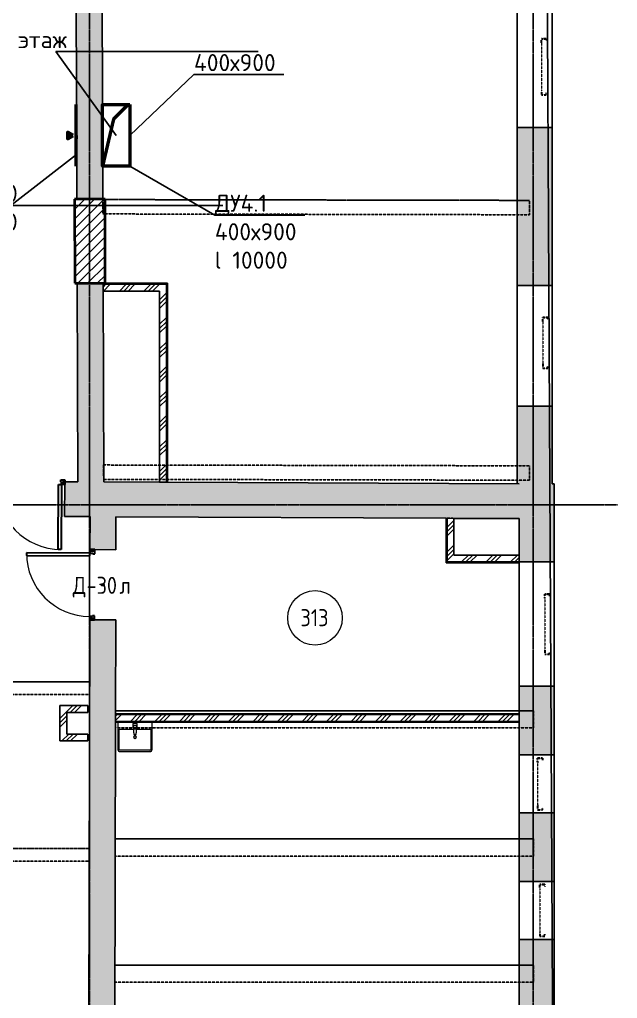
# Model space of a CAD drawing. Header units: millimetres. Extents: x -33838 to 476301, y -41806 to 120107.
# Drawn here: x 264362 to 273119, y 13476 to 27814 of the extents above; entities that cross this region are included whole.
import ezdxf
from ezdxf import colors
from ezdxf.entities.mleader import LeaderData, LeaderLine
from ezdxf.math import Vec2, Vec3

# ---------------------------------------------------------------- set-up
doc = ezdxf.new("R2010")
doc.units = ezdxf.units.MM
for name, pattern in [('ADSK_Линия сетки', [25, 20, -2.5, 0, -2.5]), ('ADSK_Сверху', [4.5, 3, -1.5]), ('ADSK_Снесено', [4.5, 3, -1.5])]:
    doc.linetypes.add(name, pattern=pattern)
for name, color, linetype, lineweight, true_color in [('_ Окна', 5, 'Continuous', 30, 0x0000ff), ('Стены внутренние', 5, 'Continuous', 18, 0x0000ff), ('Стены наружные', 1, 'ADSK_Снесено', 18, 0xff0000), ('Стены штриховка', 5, 'Continuous', 18, 0x0000ff)]:
    doc.layers.add(name, color=color, linetype=linetype, lineweight=lineweight, true_color=true_color)
for name, color, linetype, lineweight in [('Вытяжка', 5, 'Continuous', 60), ('Двери', 251, 'Continuous', 18), ('ДУ', 5, 'Continuous', 50), ('Каркас', 7, 'Continuous', 18), ('Марки дверей', 7, 'Continuous', 20), ('Марки помещений', 7, 'Continuous', 20), ('Окна', 251, 'Continuous', 18), ('Сантехника', 251, 'Continuous', 18), ('Стены', 7, 'Continuous', 18), ('Стены разрез', 7, 'Continuous', 40)]:
    doc.layers.add(name, color=color, linetype=linetype, lineweight=lineweight)
doc.styles.add('GOST Common_2', font='GOST Common_0.ttf', dxfattribs={"width": 0.9, "height": 250})
doc.styles.add('ISOCPEUR', font='isocpeur.ttf', dxfattribs={"height": 250})
pattern_1 = [(45, (215977.25, 150), (-179.6051, 179.6051), []), (45, (216040.75, 150), (0, 359.2102), []), (45, (215913.75, 150), (0, 359.2102), [])]

# ---------------------------------------------------------------- blocks, each defined once
blk = doc.blocks.new('Витраж-тент со смещением вовне - 60мм 30 сдвиг-1466956-03 План 3-го этажа')
at = {"layer": '_ Окна', "color": 161, "linetype": 'ADSK_Сверху', "true_color": 0xaaaaff}
for p, q in [((-410, 25), (-410, -45)), ((-410, 25), (-380, 25)), ((-410, -45), (-410, 25)), ((410, 25), (380, 25)), ((410, -45), (410, 25)), ((410, -45), (410, 25)), ((-350, -45), (-410, -45)), ((-350, -35), (-350, -45)), ((350, -35), (350, -45)), ((350, -45), (410, -45))]:
    blk.add_line(p, q, dxfattribs=at)
at = {"layer": 'Окна', "color": 161, "linetype": 'ADSK_Сверху', "true_color": 0xaaaaff}
blk.add_line((-350, -45), (350, -45), dxfattribs=at)
blk = doc.blocks.new('Витраж-тент со смещением вовне - 60мм 30 сдвиг-1466950-03 План 3-го этажа')
at = {"layer": '_ Окна', "color": 161, "linetype": 'ADSK_Сверху', "true_color": 0xaaaaff}
for p, q in [((-370, 25), (-370, -45)), ((-370, 25), (-340, 25)), ((-370, -45), (-370, 25)), ((370, 25), (340, 25)), ((370, -45), (370, 25)), ((370, -45), (370, 25)), ((-310, -45), (-370, -45)), ((-310, -35), (-310, -45)), ((310, -35), (310, -45)), ((310, -45), (370, -45))]:
    blk.add_line(p, q, dxfattribs=at)
at = {"layer": 'Окна', "color": 161, "linetype": 'ADSK_Сверху', "true_color": 0xaaaaff}
blk.add_line((-310, -45), (310, -45), dxfattribs=at)
blk = doc.blocks.new('Витраж-тент со смещением вовне - 60мм 30 сдвиг-1466942-03 План 3-го этажа')
at = {"layer": '_ Окна', "color": 161, "linetype": 'ADSK_Сверху', "true_color": 0xaaaaff}
for p, q in [((-440, 25), (-440, -45)), ((-440, 25), (-410, 25)), ((-440, -45), (-440, 25)), ((440, 25), (410, 25)), ((440, -45), (440, 25)), ((440, -45), (440, 25)), ((-380, -45), (-440, -45)), ((-380, -35), (-380, -45)), ((380, -35), (380, -45)), ((380, -45), (440, -45))]:
    blk.add_line(p, q, dxfattribs=at)
at = {"layer": 'Окна', "color": 161, "linetype": 'ADSK_Сверху', "true_color": 0xaaaaff}
blk.add_line((-380, -45), (380, -45), dxfattribs=at)
blk = doc.blocks.new('Витраж-тент со смещением вовне - 60мм 30 сдвиг-1466964-03 План 3-го этажа')
at = {"layer": '_ Окна', "color": 161, "linetype": 'ADSK_Сверху', "true_color": 0xaaaaff}
for p, q in [((-379, 25), (-379, -45)), ((-379, 25), (-349, 25)), ((-379, -45), (-379, 25)), ((379, 25), (349, 25)), ((379, -45), (379, 25)), ((379, -45), (379, 25)), ((-319, -45), (-379, -45)), ((-319, -35), (-319, -45)), ((319, -35), (319, -45)), ((319, -45), (379, -45))]:
    blk.add_line(p, q, dxfattribs=at)
at = {"layer": 'Окна', "color": 161, "linetype": 'ADSK_Сверху', "true_color": 0xaaaaff}
blk.add_line((-319, -45), (319, -45), dxfattribs=at)
blk = doc.blocks.new('Новые проёмы 3 этаж - Новые проёмы 3 этаж-1676495-03 План 3-го этажа')
at = {"layer": 'Стены'}
h = blk.add_hatch(dxfattribs=at)
h.set_pattern_fill('FP_4', color=256, style=0, pattern_type=2)
h.set_pattern_definition([(45, (0, 0), (-70.71068, 70.71068), [])])
h.paths.add_polyline_path([(49481, 23802), (49637, 23802), (49636, 25032), (49188, 25032), (49193, 23802), (49428, 23802)])
at = {"layer": 'Стены разрез'}
for p, q in [((49636, 25032), (49188, 25032)), ((49188, 25032), (49193, 23802)), ((49637, 23802), (49636, 25032)), ((49193, 23802), (49637, 23802))]:
    blk.add_line(p, q, dxfattribs=at)
blk = doc.blocks.new('AC_Дверь_Однопольная - Д-30л 1030х2200h-1983144-03 План 3-го этажа')
at = {"layer": 'Двери', "lineweight": 30}
for p, q in [((465, 1120), (425, 1120)), ((425, 1120), (425, 190)), ((465, 190), (465, 1120)), ((-495, 190), (-515, 190)), ((-515, 190), (-515, 120)), ((-465, 190), (-495, 190)), ((-495, 190), (-495, 120)), ((-495, 120), (-495, 190)), ((-465, 150), (-465, 190)), ((-455, 150), (-465, 150)), ((-455, 120), (-455, 150)), ((425, 190), (465, 190)), ((465, 150), (455, 150)), ((455, 150), (455, 120)), ((495, 190), (465, 190)), ((465, 190), (465, 150)), ((495, 120), (495, 190)), ((515, 190), (495, 190)), ((495, 190), (495, 120)), ((515, 120), (515, 190)), ((-515, 120), (-495, 120)), ((-495, 120), (-455, 120)), ((455, 120), (495, 120)), ((495, 120), (515, 120))]:
    blk.add_line(p, q, dxfattribs=at)
at = {"layer": 'Двери'}
blk.add_arc((465, 190), 930, 90, 180, dxfattribs=at)
blk = doc.blocks.new('AC_Дверь_Двупольная - Д-31 2000х2200h-2039733-03 План 3-го этажа')
at = {"layer": 'Двери', "lineweight": 30}
for p, q in [((-950, 738), (-910, 738)), ((-950, -212), (-950, 738)), ((-910, 738), (-910, -212)), ((950, 738), (910, 738)), ((910, 738), (910, -212)), ((950, -212), (950, 738)), ((-1000, -212), (-980, -212)), ((-1000, -282), (-1000, -212)), ((-980, -282), (-1000, -282)), ((-980, -212), (-950, -212)), ((-980, -282), (-980, -212)), ((-980, -212), (-980, -282)), ((-940, -282), (-980, -282)), ((-910, -212), (-950, -212)), ((-950, -212), (-950, -252)), ((-950, -252), (-940, -252)), ((-940, -252), (-940, -282)), ((910, -212), (950, -212)), ((950, -252), (940, -252)), ((940, -252), (940, -282)), ((940, -282), (980, -282)), ((980, -212), (950, -212)), ((950, -212), (950, -252)), ((980, -282), (980, -212)), ((1000, -212), (980, -212)), ((980, -212), (980, -282)), ((980, -282), (1000, -282)), ((1000, -282), (1000, -212))]:
    blk.add_line(p, q, dxfattribs=at)
at = {"layer": 'Двери'}
for centre, start, end in [((-950, -212), 360, 90), ((950, -212), 90, 180)]:
    blk.add_arc(centre, 950, start, end, dxfattribs=at)
blk = doc.blocks.new('Parametric_Porcelain_bathroom_sink_20774 - 500х430мм-2098799-03 План 3-го этажа')
at = {"layer": 'Сантехника'}
for p, q in [((345, 442), (-95, 442)), ((-125, 412), (-125, 12)), ((-105, 125), (-105, 412)), ((-95, 422), (345, 422)), ((355, 412), (355, 125)), ((375, 12), (375, 412)), ((140, 191), (110, 191)), ((110, 191), (110, 168)), ((140, 191), (110, 191)), ((110, 108), (110, 168)), ((140, 168), (140, 191)), ((140, 168), (140, 108)), ((-125, 12), (-120, 12)), ((-120, 12), (-115, 12)), ((-115, 12), (365, 12)), ((110, 115), (-95, 115)), ((93, 93), (93, 34)), ((110, 95), (95, 95)), ((95, 32), (155, 32)), ((110, 73), (110, 108)), ((140, 108), (110, 108)), ((110, 53), (110, 73)), ((140, 53), (110, 53)), ((345, 115), (140, 115)), ((140, 108), (140, 73)), ((155, 95), (140, 95)), ((140, 73), (140, 53)), ((156, 34), (156, 93)), ((365, 12), (370, 12)), ((370, 12), (375, 12))]:
    blk.add_line(p, q, dxfattribs=at)
at = {"layer": 'Сантехника', "flags": 128}
for points in [[(-95, 442), (-96, 442), (-97, 442), (-99, 442), (-100, 442), (-101, 441), (-102, 441), (-103, 441), (-104, 440), (-106, 440), (-107, 440), (-108, 439), (-109, 439), (-110, 438), (-111, 437), (-112, 437), (-113, 436), (-114, 435), (-115, 435), (-116, 434), (-117, 433), (-117, 432), (-118, 431), (-119, 430), (-120, 429), (-120, 428), (-121, 427), (-121, 426), (-122, 425), (-123, 424), (-123, 423), (-123, 422), (-124, 421), (-124, 419), (-124, 418), (-125, 417), (-125, 416), (-125, 415), (-125, 414), (-125, 412), (-125, 412)], [(375, 412), (375, 413), (375, 414), (375, 416), (375, 417), (374, 418), (374, 419), (374, 420), (373, 421), (373, 423), (373, 424), (372, 425), (372, 426), (371, 427), (370, 428), (370, 429), (369, 430), (368, 431), (368, 432), (367, 433), (366, 434), (365, 434), (364, 435), (363, 436), (362, 437), (361, 437), (360, 438), (359, 438), (358, 439), (357, 440), (356, 440), (355, 440), (354, 441), (352, 441), (351, 441), (350, 442), (349, 442), (348, 442), (347, 442), (345, 442), (345, 442)], [(-105, 412), (-105, 412), (-105, 413), (-105, 413), (-105, 414), (-105, 414), (-105, 414), (-105, 415), (-104, 415), (-104, 416), (-104, 416), (-104, 416), (-104, 417), (-104, 417), (-103, 417), (-103, 418), (-103, 418), (-103, 418), (-103, 419), (-102, 419), (-102, 419), (-102, 419), (-101, 420), (-101, 420), (-101, 420), (-100, 420), (-100, 421), (-100, 421), (-99, 421), (-99, 421), (-99, 421), (-98, 421), (-98, 422), (-97, 422), (-97, 422), (-97, 422), (-96, 422), (-96, 422), (-96, 422), (-95, 422), (-95, 422)], [(-105, 413), (-105, 413), (-105, 413), (-105, 412), (-105, 412)], [(-101, 420), (-101, 420), (-102, 420), (-102, 419), (-102, 419), (-102, 419)], [(-95, 422), (-95, 422), (-96, 422), (-96, 422), (-97, 422)], [(346, 422), (346, 422), (346, 422), (345, 422), (345, 422)], [(345, 422), (345, 422), (346, 422), (346, 422), (347, 422), (347, 422), (347, 422), (348, 422), (348, 421), (349, 421), (349, 421), (349, 421), (350, 421), (350, 421), (350, 420), (351, 420), (351, 420), (351, 420), (352, 420), (352, 419), (352, 419), (352, 419), (353, 418), (353, 418), (353, 418), (353, 417), (354, 417), (354, 417), (354, 416), (354, 416), (354, 416), (354, 415), (355, 415), (355, 414), (355, 414), (355, 414), (355, 413), (355, 413), (355, 413), (355, 412), (355, 412)], [(353, 418), (353, 418), (353, 419), (352, 419), (352, 419), (352, 419)], [(355, 412), (355, 412), (355, 413), (355, 413), (355, 414)], [(-105, 125), (-105, 125), (-105, 124), (-105, 124), (-105, 124)], [(-95, 115), (-95, 115), (-96, 115), (-96, 115), (-97, 115), (-97, 115), (-97, 115), (-98, 116), (-98, 116), (-99, 116), (-99, 116), (-99, 116), (-100, 116), (-100, 116), (-100, 117), (-101, 117), (-101, 117), (-101, 117), (-102, 118), (-102, 118), (-102, 118), (-102, 118), (-103, 119), (-103, 119), (-103, 119), (-103, 120), (-104, 120), (-104, 120), (-104, 121), (-104, 121), (-104, 122), (-104, 122), (-105, 122), (-105, 123), (-105, 123), (-105, 123), (-105, 124), (-105, 124), (-105, 125), (-105, 125), (-105, 125)], [(-103, 119), (-103, 119), (-103, 119), (-102, 118), (-102, 118), (-102, 118)], [(-96, 115), (-96, 115), (-96, 115), (-95, 115), (-95, 115)], [(355, 125), (355, 125), (355, 124), (355, 124), (355, 124), (355, 123), (355, 123), (355, 122), (354, 122), (354, 122), (354, 121), (354, 121), (354, 121), (354, 120), (353, 120), (353, 120), (353, 119), (353, 119), (353, 119), (352, 118), (352, 118), (352, 118), (351, 117), (351, 117), (351, 117), (350, 117), (350, 117), (350, 116), (349, 116), (349, 116), (349, 116), (348, 116), (348, 116), (347, 115), (347, 115), (347, 115), (346, 115), (346, 115), (346, 115), (345, 115), (345, 115)], [(345, 115), (345, 115), (346, 115), (346, 115), (347, 115)], [(351, 117), (351, 117), (352, 118), (352, 118), (352, 118), (352, 118)], [(355, 124), (355, 124), (355, 125), (355, 125), (355, 125)]]:
    blk.add_lwpolyline(points, dxfattribs=at)
at = {"layer": 'Сантехника'}
for centre, radius, start, end in [((125, 230), 20, 0, 180), ((125, 230), 20, 180, 360), ((125, 230), 18.2, 165.1578, 180), ((125, 230), 18.2, 180, 188.252), ((125, 230), 16.3, 175.3673, 180), ((125, 230), 16.3, 175.3673, 180), ((125, 230), 16.3, 180, 198.6206), ((125, 230), 16.3, 180, 198.6206), ((125, 230), 18.2, 208.9833, 219.7338), ((125, 230), 18.2, 95.8453, 146.6627), ((125, 230), 16.3, 216.8749, 225), ((125, 230), 16.3, 216.8749, 225), ((125, 230), 18.2, 225, 229.4056), ((125, 230), 18.2, 232.7593, 242.7191), ((125, 230), 18.2, 265.131, 274.1833), ((125, 230), 18.2, 85.131, 94.1833), ((125, 230), 18.2, 275.8453, 326.6627), ((125, 230), 18.2, 52.7593, 62.7191), ((125, 230), 16.3, 36.8749, 45), ((125, 230), 16.3, 36.8749, 45), ((125, 230), 18.2, 45, 49.4056), ((125, 230), 18.2, 28.9833, 39.7338), ((125, 230), 16.3, 0, 18.6206), ((125, 230), 16.3, 0, 18.6206), ((125, 230), 16.3, 355.3673, 360), ((125, 230), 16.3, 355.3673, 360), ((125, 230), 18.2, 0, 11.3408), ((125, 230), 18.2, 345.1578, 360), ((95, 93), 1.87, 120, 150), ((95, 93), 1.87, 90, 180), ((95, 93), 1.87, 120, 150), ((95, 93), 1.87, 120, 150), ((95, 34), 1.49, 180, 270), ((155, 93), 1.87, 0, 90), ((155, 34), 1.49, 270, 360), ((155, 93), 1.87, 30, 60), ((155, 93), 1.87, 30, 60), ((155, 93), 1.87, 30, 60)]:
    blk.add_arc(centre, radius, start, end, dxfattribs=at)
blk = doc.blocks.new('ADSK_Марка_Помещение_ОдноЗначение - Номер-247393-03 План 3-го этажа')
at = {"layer": 'Марки помещений'}
blk.add_circle((0, 0), 4, dxfattribs=at)
blk = doc.blocks.new('ADSK_Марка_Дверь - Типоразмер_ADSK_Марка-58376-03 План 3-го этажа')
at = {"layer": 'Марки дверей', "lineweight": 9}
blk.add_circle((0, 0), 0.2, dxfattribs=at)
blk = doc.blocks.new('*U2698')
for p, q in [((0, 450), (0, -450)), ((0, 0), (0, 50))]:
    blk.add_line(p, q)
at = {"layer": 'Вытяжка'}
blk.add_lwpolyline([(45, 0), (122, -44), (122, 44)], close=True, dxfattribs=at)

msp = doc.modelspace()

# ---------------------------------------------------------------- hatches: boundary and pattern name
at = {"layer": 'Стены внутренние', "lineweight": 25, "true_color": 0x636466}
h = msp.add_hatch(color=251, dxfattribs=at)
h.paths.add_polyline_path([(265204.68889, 23893.77805), (265584.687, 23894.97869), (265584.50722, 23951.87837), (265204.50532, 23951.87837)])
h.paths.add_polyline_path([(265274.82377, 25181.87837), (265580.62092, 25181.87837), (265564.07164, 30419.66711), (265184.07405, 30418.30594), (265200.61902, 25181.87837)])
h.paths.add_polyline_path([(265179.75815, 31784.27142), (265559.75575, 31785.63259), (265543.19155, 37028.14576), (265163.17605, 37032.44992), (265174.08924, 33578.46169)])
msp.add_hatch(color=251, dxfattribs=at).paths.add_polyline_path([(265593.70235, 21041.65152), (265584.687, 23894.97869), (265204.68889, 23893.77805), (265213.69491, 21043.40607), (265475.76736, 21042.19605)])
h = msp.add_hatch(dxfattribs=at)
h.set_pattern_fill('FP_1', color=251, style=0, pattern_type=2)
h.set_pattern_definition(pattern_1)
h.paths.add_polyline_path([(265585.37488, 23836.87837), (266513.47021, 23836.87837), (266513.47021, 23936.87837), (265585.37488, 23936.87837), (265585.37488, 23894.97869)])
h = msp.add_hatch(dxfattribs=at)
h.set_pattern_fill('FP_1', color=251, style=0, pattern_type=2)
h.set_pattern_definition(pattern_1)
h.paths.add_polyline_path([(266513.47021, 21037.40484), (266513.47021, 23836.87837), (266413.47021, 23836.87837), (266413.47021, 21037.86655)])
h = msp.add_hatch(color=251, dxfattribs=at)
h.paths.add_polyline_path([(265376.39762, 12761.31342), (265756.4101, 12766.47244), (265770.38605, 19018.94419), (265390.3851, 19018.94419), (265376.55504, 12831.7381)])
h.paths.add_polyline_path([(265772.68837, 20048.94162), (265773.76549, 20530.81471), (265393.76846, 20532.56921), (265393.76846, 20049.78861), (265770.38605, 20048.94677)])
h = msp.add_hatch(dxfattribs=at)
h.set_pattern_fill('FP_1', color=251, style=0, pattern_type=2)
h.set_pattern_definition(pattern_1)
h.paths.add_polyline_path([(270724.45134, 19969.53054), (270724.45134, 20507.95677), (270624.45134, 20508.41848), (270624.45134, 19969.53054)])
h = msp.add_hatch(dxfattribs=at)
h.set_pattern_fill('FP_1', color=251, style=0, pattern_type=2)
h.set_pattern_definition(pattern_1)
h.paths.add_polyline_path([(271681.20351, 19869.53054), (271681.20351, 19969.53054), (270624.45134, 19969.53054), (270624.45134, 19869.53054), (271646.59822, 19869.53054)])
h = msp.add_hatch(dxfattribs=at)
h.set_pattern_fill('FP_1', color=251, style=0, pattern_type=2)
h.set_pattern_definition(pattern_1)
h.paths.add_polyline_path([(264951.66331, 17665.93874), (265362.5208, 17665.93874), (265362.5208, 17765.93874), (264951.66331, 17765.93874), (264951.66331, 17684.48633)])
h = msp.add_hatch(dxfattribs=at)
h.set_pattern_fill('FP_1', color=251, style=0, pattern_type=2)
h.set_pattern_definition(pattern_1)
h.paths.add_polyline_path([(265051.66331, 17347.93874), (265051.66331, 17665.93874), (264951.66331, 17665.93874), (264951.66331, 17347.93874)])
h = msp.add_hatch(dxfattribs=at)
h.set_pattern_fill('FP_1', color=251, style=0, pattern_type=2)
h.set_pattern_definition(pattern_1)
h.paths.add_polyline_path([(269641.7594, 17533.70131), (271681.20351, 17533.70131), (271681.20351, 17633.70131), (265767.28966, 17633.70131), (265767.06614, 17533.70131), (267858.02285, 17533.70131)])
h = msp.add_hatch(dxfattribs=at)
h.set_pattern_fill('FP_1', color=251, style=0, pattern_type=2)
h.set_pattern_definition(pattern_1)
h.paths.add_polyline_path([(265362.5208, 17247.93874), (265362.5208, 17347.93874), (264951.66331, 17347.93874), (264951.66331, 17247.93874)])
at = {"layer": 'Стены наружные', "linetype": 'Continuous', "lineweight": 25, "true_color": 0x636466}
h = msp.add_hatch(color=251, dxfattribs=at)
h.paths.add_polyline_path([(272162.71087, 21011.32158), (272162.71087, 22148.70542), (271652.71087, 22148.70542), (271652.71087, 21013.67631), (271945.10281, 21012.3263)])
h.paths.add_polyline_path([(271807.49883, 23918.70542), (272162.71087, 23918.70542), (272162.71087, 26230.6845), (271652.71087, 26230.6845), (271652.71087, 23918.70542)])
h.paths.add_polyline_path([(271757.76448, 28000.6845), (272162.71087, 28000.6845), (272162.71087, 30433.88967), (271652.71087, 30433.88967), (271652.71087, 28000.6845)])
h.paths.add_polyline_path([(271757.76448, 32203.88967), (272162.71087, 32203.88967), (272162.71087, 34754.15593), (271652.71087, 34754.15593), (271652.71087, 32203.88967)])
h.paths.add_polyline_path([(272162.71087, 36524.15593), (272162.71087, 43909.20652), (271652.71087, 43909.20652), (271652.71087, 36524.15593), (271945.10281, 36524.15593)])
h = msp.add_hatch(color=251, dxfattribs=at)
h.paths.add_polyline_path([(265211.3402, 20533.4115), (265213.69491, 21043.40607), (265023.68575, 21044.28336), (265021.33104, 20534.2888)])
h.paths.add_polyline_path([(263021.35236, 20543.52295), (263023.50854, 21053.51844), (262520.4664, 21055.84105), (262520.4664, 20574.05859), (262518.24195, 20574.05859), (262518.11169, 20545.84648), (262697.10652, 20545.02004)])
msp.add_hatch(color=251, dxfattribs=at).paths.add_polyline_path([(271681.20351, 20503.53932), (271681.20351, 21013.54476), (265213.69491, 21043.40607), (265211.3402, 20533.4115), (269065.9005, 20515.61451)])
h = msp.add_hatch(color=251, dxfattribs=at)
h.paths.add_polyline_path([(271852.65846, 9192.30207), (272191.20351, 9192.30207), (272191.20351, 9694.16657), (271681.20351, 9694.16657), (271681.20351, 9192.30207), (271852.19705, 9192.30207)])
h.paths.add_polyline_path([(271945.10281, 11514.16657), (272191.20351, 11514.16657), (272191.20351, 12485.74332), (271681.20351, 12485.74332), (271681.20351, 11514.16657), (271852.65846, 11514.16657)])
h.paths.add_polyline_path([(271837.6748, 13335.74332), (272191.20351, 13335.74332), (272191.20351, 14340.89502), (271681.20351, 14340.89502), (271681.20351, 13335.74332)])
h.paths.add_polyline_path([(271852.65846, 15190.89502), (272191.20351, 15190.89502), (272191.20351, 16193.20022), (271681.20351, 16193.20022), (271681.20351, 15190.89502), (271831.17272, 15190.89502)])
h.paths.add_polyline_path([(271852.65846, 17043.20022), (272191.20351, 17043.20022), (272191.20351, 18049.21), (271681.20351, 18049.21), (271681.20351, 17043.20022), (271824.68062, 17043.20022)])
h.paths.add_polyline_path([(271814.77581, 19869.21), (272191.20351, 19869.21), (272191.20351, 21011.19002), (271681.20351, 21013.54476), (271681.20351, 19869.21)])

# ---------------------------------------------------------------- linework, layer by layer
at = {"linetype": 'ADSK_Линия сетки', "lineweight": 25}
for p, q in [((265387.16465, -2825.79407), (265387.16465, 44684.78674)), ((271887.16465, -2825.79407), (271887.16465, 44684.78674)), ((204891.02955, 20706.78828), (273118.97256, 20706.78828))]:
    msp.add_line(p, q, dxfattribs=at)
at = {"color": 251, "lineweight": 25, "true_color": 0x636466}
msp.add_lwpolyline([(262010.4664, 21084.05859), (262010.4664, 43909.20652), (272009.87193, 43909.20652), (272191.20351, 8682.30207), (265910.655, 8682.30207), (265910.655, 300.23165), (258014.186, 300.23165), (258014.186, 2256.78828), (247213.22785, 2336.47811), (247313.64977, 2335.73719), (247313.64977, -2582.56685), (234949.89798, -2582.56685), (234949.89798, 2336.47811), (224250.2517, 2336.47811), (224250.2517, 422.0206), (216267.75299, 456.78828), (216267.75299, 8679.25245)], dxfattribs=at)
at = {"layer": 'ДУ'}
for q in [(265950.54919, 26567.43034), (265575.17396, 25667.43034)]:
    msp.add_line((265739.89655, 26356.77771), q, dxfattribs=at)
msp.add_lwpolyline([(265975.17396, 26567.43034), (265975.17396, 25667.43034), (265575.17396, 25667.43034), (265575.17396, 26567.43034)], close=True, dxfattribs=at)
at = {"layer": 'Каркас', "color": 251, "linetype": 'ADSK_Сверху', "lineweight": 25, "true_color": 0x636466}
for p, q in [((271833.02318, 25165.0615), (265580.63577, 25177.17853)), ((265580.63577, 25177.17853), (265581.30087, 24966.67685)), ((265581.30087, 24966.67685), (265580.63577, 25177.17853)), ((265580.63577, 25177.17853), (271833.02318, 25165.0615)), ((271833.02318, 25165.0615), (271832.61524, 24954.5619)), ((271832.61524, 24954.5619), (271833.02318, 25165.0615)), ((265581.30087, 24966.67685), (271832.61524, 24954.5619)), ((265581.30087, 24966.67685), (271832.61524, 24954.5619)), ((271833.02318, 21277.34866), (265592.91943, 21289.44188)), ((265592.91943, 21289.44188), (265593.58453, 21078.9402)), ((265593.58453, 21078.9402), (265592.91943, 21289.44188)), ((265592.91943, 21289.44188), (271833.02318, 21277.34866)), ((271833.02318, 21277.34866), (271832.61524, 21066.84905)), ((271832.61524, 21066.84905), (271833.02318, 21277.34866)), ((265593.58453, 21078.9402), (271832.61524, 21066.84905)), ((265593.58453, 21078.9402), (271832.61524, 21066.84905)), ((265388.35928, 18112.6448), (262697.10652, 18113.80292)), ((262697.10652, 18113.80292), (265388.35928, 18112.6448)), ((265387.94464, 17927.14497), (265388.35928, 18112.6448)), ((265388.35928, 18112.6448), (265387.94464, 17927.14497)), ((262697.10652, 17928.30291), (265387.94464, 17927.14497)), ((262697.10652, 17928.30291), (265387.94464, 17927.14497)), ((265767.40873, 17686.96747), (265766.84991, 17436.96747)), ((265766.84991, 17436.96747), (265767.40873, 17686.96747)), ((271889.24439, 17686.96747), (265767.40873, 17686.96747)), ((265767.40873, 17686.96747), (271889.24439, 17686.96747)), ((271889.24439, 17686.96747), (271889.24439, 17436.96747)), ((271889.24439, 17436.96747), (271889.24439, 17686.96747)), ((265766.84991, 17436.96747), (271889.24439, 17436.96747)), ((265766.84991, 17436.96747), (271889.24439, 17436.96747)), ((265763.21773, 15812.02638), (265762.65891, 15562.02638)), ((265762.65891, 15562.02638), (265763.21773, 15812.02638)), ((271889.24439, 15812.02638), (265763.21773, 15812.02638)), ((265763.21773, 15812.02638), (271889.24439, 15812.02638)), ((271889.24439, 15812.02638), (271889.24439, 15562.02638)), ((271889.24439, 15562.02638), (271889.24439, 15812.02638)), ((265382.90523, 15672.64658), (262697.10652, 15673.80236)), ((262697.10652, 15673.80236), (265382.90523, 15672.64658)), ((265382.49059, 15487.14675), (265382.90523, 15672.64658)), ((265382.90523, 15672.64658), (265382.49059, 15487.14675)), ((262697.10652, 15488.30234), (265382.49059, 15487.14675)), ((262697.10652, 15488.30234), (265382.49059, 15487.14675)), ((265762.65891, 15562.02638), (271889.24439, 15562.02638)), ((265762.65891, 15562.02638), (271889.24439, 15562.02638)), ((265759.08597, 13963.58702), (265758.52715, 13713.58702)), ((265758.52715, 13713.58702), (265759.08597, 13963.58702)), ((271889.24439, 13963.58702), (265759.08597, 13963.58702)), ((265759.08597, 13963.58702), (271889.24439, 13963.58702)), ((271889.24439, 13963.58702), (271889.24439, 13713.58702)), ((271889.24439, 13713.58702), (271889.24439, 13963.58702)), ((265758.52715, 13713.58702), (271889.24439, 13713.58702)), ((265758.52715, 13713.58702), (271889.24439, 13713.58702))]:
    msp.add_line(p, q, dxfattribs=at)
at = {"layer": 'Стены внутренние', "color": 251, "lineweight": 25, "true_color": 0x636466}
for p, q in [((265184.07405, 30418.30594), (265200.61902, 25181.87837)), ((265580.62092, 25181.87837), (265564.07164, 30419.66711)), ((265200.61902, 25181.87837), (265580.62092, 25181.87837)), ((265204.50532, 23951.87837), (265213.69491, 21043.40607)), ((265584.50722, 23951.87837), (265204.50532, 23951.87837)), ((265593.70235, 21041.65152), (265584.50722, 23951.87837)), ((266528.47021, 23951.87837), (265585.37488, 23951.87837)), ((265585.37488, 23951.87837), (265585.37488, 23836.87837)), ((266528.47021, 21037.33558), (266528.47021, 23951.87837)), ((265585.37488, 23836.87837), (266413.47021, 23836.87837)), ((266413.47021, 23836.87837), (266413.47021, 21037.86655)), ((266413.47021, 21037.86655), (266528.47021, 21037.33558)), ((265393.76846, 20532.56921), (265392.68932, 20049.79102)), ((265772.68837, 20048.94162), (265773.76549, 20530.81471)), ((270609.45134, 20508.48774), (270609.45134, 19854.53054)), ((270724.45134, 20507.95677), (270609.45134, 20508.48774)), ((270724.45134, 19969.53054), (270724.45134, 20507.95677)), ((265462.68915, 20049.63455), (265772.68837, 20048.94162)), ((271681.20351, 19969.53054), (270724.45134, 19969.53054)), ((271681.20351, 19869.53054), (271681.20351, 19969.53054)), ((270609.45134, 19854.53054), (271681.20351, 19854.53054)), ((271681.20351, 19854.53054), (271681.20351, 19869.21)), ((265390.387, 19019.79359), (265377.24712, 13141.35997)), ((265770.38605, 19018.94419), (265460.38683, 19019.63713)), ((265767.31649, 17645.70131), (265770.38605, 19018.94419)), ((264951.66331, 17765.93874), (264951.66331, 17247.93874)), ((265362.5208, 17765.93874), (264951.66331, 17765.93874)), ((265051.66331, 17347.93874), (265051.66331, 17665.93874)), ((265051.66331, 17665.93874), (265362.5208, 17665.93874)), ((265362.5208, 17665.93874), (265362.5208, 17765.93874)), ((265767.31202, 17643.70131), (265767.04378, 17523.70131)), ((271681.20351, 17645.70131), (265767.31649, 17645.70131)), ((271681.20351, 17523.70131), (271681.20351, 17643.70131)), ((265756.4101, 12766.47244), (265767.03931, 17521.70131)), ((265767.03931, 17521.70131), (265802.20968, 17521.70131)), ((266301.86894, 17521.70131), (271681.20351, 17521.70131)), ((264951.66331, 17247.93874), (265362.5208, 17247.93874)), ((265362.5208, 17347.93874), (265051.66331, 17347.93874)), ((265362.5208, 17247.93874), (265362.5208, 17347.93874))]:
    msp.add_line(p, q, dxfattribs=at)
at = {"layer": 'Стены внутренние', "color": 251, "linetype": 'ADSK_Сверху', "lineweight": 25, "true_color": 0x636466}
for p, q in [((270609.45134, 20508.48774), (270609.45134, 20069.20805)), ((270609.45134, 20508.48774), (270724.45134, 20507.95677)), ((270724.45134, 20070.49615), (270724.45134, 20507.95677))]:
    msp.add_line(p, q, dxfattribs=at)
at = {"layer": 'Стены наружные', "color": 251, "linetype": 'Continuous', "lineweight": 25, "true_color": 0x636466}
for p, q in [((271652.71087, 26230.6845), (271652.71087, 28000.6845)), ((272162.71087, 28000.6845), (272162.71087, 26230.6845)), ((272162.71087, 26230.6845), (271652.71087, 26230.6845)), ((271652.71087, 26230.6845), (271652.71087, 23918.70542)), ((272162.71087, 23918.70542), (272162.71087, 26230.6845)), ((271652.71087, 23918.70542), (272162.71087, 23918.70542)), ((271652.71087, 22148.70542), (271652.71087, 23918.70542)), ((272162.71087, 23918.70542), (272162.71087, 22148.70542)), ((272162.71087, 22148.70542), (271652.71087, 22148.70542)), ((271652.71087, 22148.70542), (271652.71087, 21013.67631)), ((272162.71087, 21011.32158), (272162.71087, 22148.70542)), ((265023.48722, 21001.28382), (265021.33104, 20534.2888)), ((265213.69491, 21043.40607), (265023.68575, 21044.28336)), ((266413.47021, 21037.86655), (265593.70235, 21041.65152)), ((271681.20351, 21013.54476), (266528.47021, 21037.33558)), ((272191.20351, 21011.19002), (272162.71087, 21011.32158)), ((272191.20351, 19869.21), (272191.20351, 21011.19002)), ((265021.33104, 20534.2888), (265393.76846, 20532.56921)), ((265773.76549, 20530.81471), (270609.45134, 20508.48774)), ((270724.45134, 20507.95677), (271681.20351, 20503.53932)), ((271681.20351, 20503.53932), (271681.20351, 19969.53054)), ((271681.20351, 19869.21), (272191.20351, 19869.21)), ((271681.20351, 18049.21), (271681.20351, 19854.53054)), ((272191.20351, 19869.21), (272191.20351, 18049.21)), ((272191.20351, 18049.21), (271681.20351, 18049.21)), ((271681.20351, 18049.21), (271681.20351, 17645.70131)), ((272191.20351, 17043.20022), (272191.20351, 18049.21)), ((271681.20351, 17521.70131), (271681.20351, 17043.20022)), ((271681.20351, 17043.20022), (272191.20351, 17043.20022)), ((271681.20351, 16193.20022), (271681.20351, 17043.20022)), ((272191.20351, 17043.20022), (272191.20351, 16193.20022)), ((272191.20351, 16193.20022), (271681.20351, 16193.20022)), ((271681.20351, 16193.20022), (271681.20351, 15190.89502)), ((272191.20351, 15190.89502), (272191.20351, 16193.20022)), ((271681.20351, 15190.89502), (272191.20351, 15190.89502)), ((271681.20351, 14340.89502), (271681.20351, 15190.89502)), ((272191.20351, 15190.89502), (272191.20351, 14340.89502)), ((272191.20351, 14340.89502), (271681.20351, 14340.89502)), ((271681.20351, 14340.89502), (271681.20351, 13335.74332)), ((272191.20351, 13335.74332), (272191.20351, 14340.89502))]:
    msp.add_line(p, q, dxfattribs=at)
at = {"layer": 'Стены штриховка', "color": 251, "lineweight": 25, "true_color": 0x636466}
for p, q in [((266519.47021, 23942.87837), (265585.37488, 23942.87837)), ((266513.47021, 23936.87837), (265585.37488, 23936.87837)), ((266513.47021, 21037.40484), (266513.47021, 23936.87837)), ((266519.47021, 21037.37714), (266519.47021, 23942.87837)), ((270618.45134, 20508.44618), (270618.45134, 19863.53054)), ((270624.45134, 20508.41848), (270624.45134, 19869.53054)), ((270618.45134, 19863.53054), (271681.20351, 19863.53054)), ((270624.45134, 19869.53054), (271681.20351, 19869.53054)), ((271681.20351, 19869.21), (271681.20351, 19869.53054)), ((265767.31649, 17645.70131), (265767.31202, 17643.70131)), ((271681.20351, 17643.70131), (265767.31202, 17643.70131)), ((271681.20351, 17643.70131), (271681.20351, 17645.70131)), ((265767.04378, 17523.70131), (265767.03931, 17521.70131)), ((271681.20351, 17523.70131), (265767.04378, 17523.70131)), ((271681.20351, 17533.70131), (265767.06614, 17533.70131)), ((271681.20351, 17633.70131), (265767.28966, 17633.70131)), ((271681.20351, 17521.70131), (271681.20351, 17523.70131))]:
    msp.add_line(p, q, dxfattribs=at)

# ---------------------------------------------------------------- block references
at = {"layer": '_ Окна', "color": 251, "linetype": 'ADSK_Сверху', "lineweight": 25, "true_color": 0x636466}
for name, p, rotation in [('Витраж-тент со смещением вовне - 60мм 30 сдвиг-1466956-03 План 3-го этажа', (272052.53251, 27120.6845), 269.9999999999992), ('Витраж-тент со смещением вовне - 60мм 30 сдвиг-1466950-03 План 3-го этажа', (272073.09981, 23078.70542), 269.9999999999992), ('Витраж-тент со смещением вовне - 60мм 30 сдвиг-1466942-03 План 3-го этажа', (272101.36615, 18959.21), 270.0000000000002), ('Витраж-тент со смещением вовне - 60мм 30 сдвиг-1466964-03 План 3-го этажа', (271995.67358, 16618.20022), 270.0000000000003), ('Витраж-тент со смещением вовне - 60мм 30 сдвиг-1466964-03 План 3-го этажа', (272028.33153, 14765.89502), 270.0000000000003)]:
    msp.add_blockref(name, p, dxfattribs=dict(at, rotation=rotation))
at = {"layer": 'Двери', "color": 251, "lineweight": 25, "true_color": 0x636466}
for name, p, rotation in [('AC_Дверь_Двупольная - Д-31 2000х2200h-2039733-03 План 3-го этажа', (264022.51906, 20793.90316), 179.7354599844082), ('AC_Дверь_Однопольная - Д-30л 1030х2200h-1983144-03 План 3-го этажа', (265581.53769, 19534.36761), 89.87192874755772)]:
    msp.add_blockref(name, p, dxfattribs=dict(at, rotation=rotation))
at = {"layer": 'ДУ', "rotation": 180}
msp.add_blockref('*U2698', (265192.07322, 26117.43034), dxfattribs=at)
at = {"layer": 'Марки дверей', "color": 251, "lineweight": 25, "true_color": 0x636466, "xscale": 99.99999999999993, "yscale": 99.99999999999993, "zscale": 99.99999999999993}
msp.add_blockref('ADSK_Марка_Дверь - Типоразмер_ADSK_Марка-58376-03 План 3-го этажа', (265581.53769, 19534.36761), dxfattribs=at)
at = {"layer": 'Марки помещений', "color": 251, "lineweight": 25, "true_color": 0x636466, "xscale": 99.99999999999993, "yscale": 99.99999999999993, "zscale": 99.99999999999993}
msp.add_blockref('ADSK_Марка_Помещение_ОдноЗначение - Номер-247393-03 План 3-го этажа', (268689.31893, 19049.76339), dxfattribs=at)
at = {"layer": 'Сантехника', "color": 251, "lineweight": 25, "true_color": 0x636466, "rotation": 180}
msp.add_blockref('Parametric_Porcelain_bathroom_sink_20774 - 500х430мм-2098799-03 План 3-го этажа', (266177.03931, 17533.70131), dxfattribs=at)
at = {"layer": 'Стены', "color": 251, "lineweight": 25, "true_color": 0x636466}
msp.add_blockref('Новые проёмы 3 этаж - Новые проёмы 3 этаж-1676495-03 План 3-го этажа', (215977.2543, 150), dxfattribs=at)

# ---------------------------------------------------------------- texts
at = {"layer": 'Марки дверей', "color": 251, "lineweight": 25, "true_color": 0x636466, "char_height": 250, "attachment_point": 1, "style": 'GOST Common_2'}
for s, insert, width in [('\\fGOST Common|b0|i0|c204|p34|;\\W.9;Д', (265141.70841, 19651.3807), 245.316375), ('-30', (265344.11466, 19651.3807), 584.4301875), ('\\fGOST Common|b0|i0|c204|p34|;\\W.9;л', (265826.31779, 19651.3807), 194.8100625)]:
    msp.add_mtext(s, dxfattribs=dict(at, insert=insert, width=width))
at = {"layer": 'Марки помещений', "color": 251, "lineweight": 25, "true_color": 0x636466, "insert": (268476.91167, 19177.48846), "char_height": 250, "width": 526.7086875, "attachment_point": 1, "style": 'GOST Common_2'}
msp.add_mtext('313', dxfattribs=at)

# ---------------------------------------------------------------- leaders
at = {"ltscale": 10}
ml = msp.add_multileader_mtext('Standard', dxfattribs=at)
ml.set_content('Подъем на 3 этаж', color=256, style='ISOCPEUR')
ml.set_leader_properties()
ml.build(insert=Vec2(0, 0))
ml.multileader.update_dxf_attribs({"text_left_attachment_type": 6, "text_right_attachment_type": 6, "dogleg_length": 0.36, "arrow_head_size": 0.18})
ctx = ml.context
ctx.base_point, ctx.char_height, ctx.arrow_head_size, ctx.landing_gap_size, ctx.plane_origin = Vec3(262140.64314, 27344.95498), 250, 0.18, 0.09, Vec3(265775.17396, 26117.43034)
ctx.left_attachment, ctx.right_attachment, ctx.text_align_type = 6, 6, 2
notes = []
notes.append((ctx, [(1, (1, 1, 0), (264890.95587, 27344.95498), (-1, 0), 0.36, [(0, [(265775.17396, 26117.43034)], 0, [])])]))
ctx.mtext.insert, ctx.mtext.alignment, ctx.mtext.flow_direction = Vec3(265053.23314, 27644.95498), 3, 5
ml = msp.add_multileader_mtext('Standard', dxfattribs=at)
ml.set_content('400х900', color=256, style='ISOCPEUR')
ml.set_leader_properties()
ml.build(insert=Vec2(0, 0))
ml.multileader.update_dxf_attribs({"text_left_attachment_type": 6, "text_right_attachment_type": 6, "dogleg_length": 0.36, "arrow_head_size": 0.18})
ctx = ml.context
ctx.base_point, ctx.char_height, ctx.arrow_head_size, ctx.landing_gap_size, ctx.plane_origin = Vec3(266912.74649, 27008.07786), 250, 0.18, 0.09, Vec3(268416.72537, 25593.72734)
ctx.left_attachment, ctx.right_attachment, ctx.text_align_type = 6, 6, 2
notes.append((ctx, [(0, (1, 1, 0), (266912.38649, 27008.07786), (1, 0), 0.36, [(0, [(265975.17396, 26117.43034)], 0, [])])]))
ctx.mtext.insert, ctx.mtext.alignment, ctx.mtext.flow_direction = Vec3(268112.83649, 27308.07786), 3, 5
ml = msp.add_multileader_mtext('Standard', dxfattribs=at)
ml.set_content('РРК-1D-60 900х400\\Pl 10000', color=256, style='ISOCPEUR')
ml.set_leader_properties()
ml.build(insert=Vec2(0, 0))
ml.multileader.update_dxf_attribs({"text_left_attachment_type": 6, "text_right_attachment_type": 6, "dogleg_length": 0.36, "arrow_head_size": 0.18})
ctx = ml.context
ctx.base_point, ctx.char_height, ctx.arrow_head_size, ctx.landing_gap_size, ctx.plane_origin = Vec3(261359.55609, 25091.7318), 250, 0.18, 0.09, Vec3(265512.19009, 25811.63944)
ctx.left_attachment, ctx.right_attachment, ctx.text_align_type = 6, 6, 2
notes.append((ctx, [(0, (1, 1, 0), (264232.25518, 25091.7318), (-1, 0), 0.36, [(0, [(265193.74447, 25835.67716)], 0, [])])]))
ctx.mtext.insert, ctx.mtext.alignment, ctx.mtext.flow_direction = Vec3(264334.64609, 25391.7318), 3, 5
ml = msp.add_multileader_mtext('Standard', dxfattribs=at)
ml.set_content('ДУ4.1\\P400х900\\Pl 10000', color=256, style='ISOCPEUR')
ml.set_leader_properties()
ml.build(insert=Vec2(0, 0))
ml.multileader.update_dxf_attribs({"text_left_attachment_type": 6, "text_right_attachment_type": 6, "dogleg_length": 0.36, "arrow_head_size": 0.18})
ctx = ml.context
ctx.base_point, ctx.char_height, ctx.arrow_head_size, ctx.landing_gap_size, ctx.plane_origin = Vec3(267222.07372, 24947.4662), 250, 0.18, 0.09, Vec3(267986.49551, 24846.00338)
ctx.left_attachment, ctx.right_attachment = 6, 6
notes.append((ctx, [(1, (1, 1, 0), (267221.71372, 24947.4662), (1, 0), 0.36, [(0, [(265975.17396, 25667.43034)], 0, [])])]))
ctx.mtext.insert, ctx.mtext.flow_direction = Vec3(267222.16372, 25247.4662), 5
for ctx, leaders in notes:
    for number, flags, end, landing, length, lines in leaders:
        leader = LeaderData()
        leader.index, (leader.has_last_leader_line, leader.has_dogleg_vector, leader.attachment_direction) = number, flags
        leader.last_leader_point, leader.dogleg_vector, leader.dogleg_length = Vec3(end), Vec3(landing), length
        for number, points, colour, breaks in lines:
            line = LeaderLine()
            line.index, line.vertices, line.color, line.breaks = number, Vec3.list(points), colors.encode_raw_color(colour), breaks
            leader.lines.append(line)
        ctx.leaders.append(leader)

doc.saveas('drawing.dxf')
